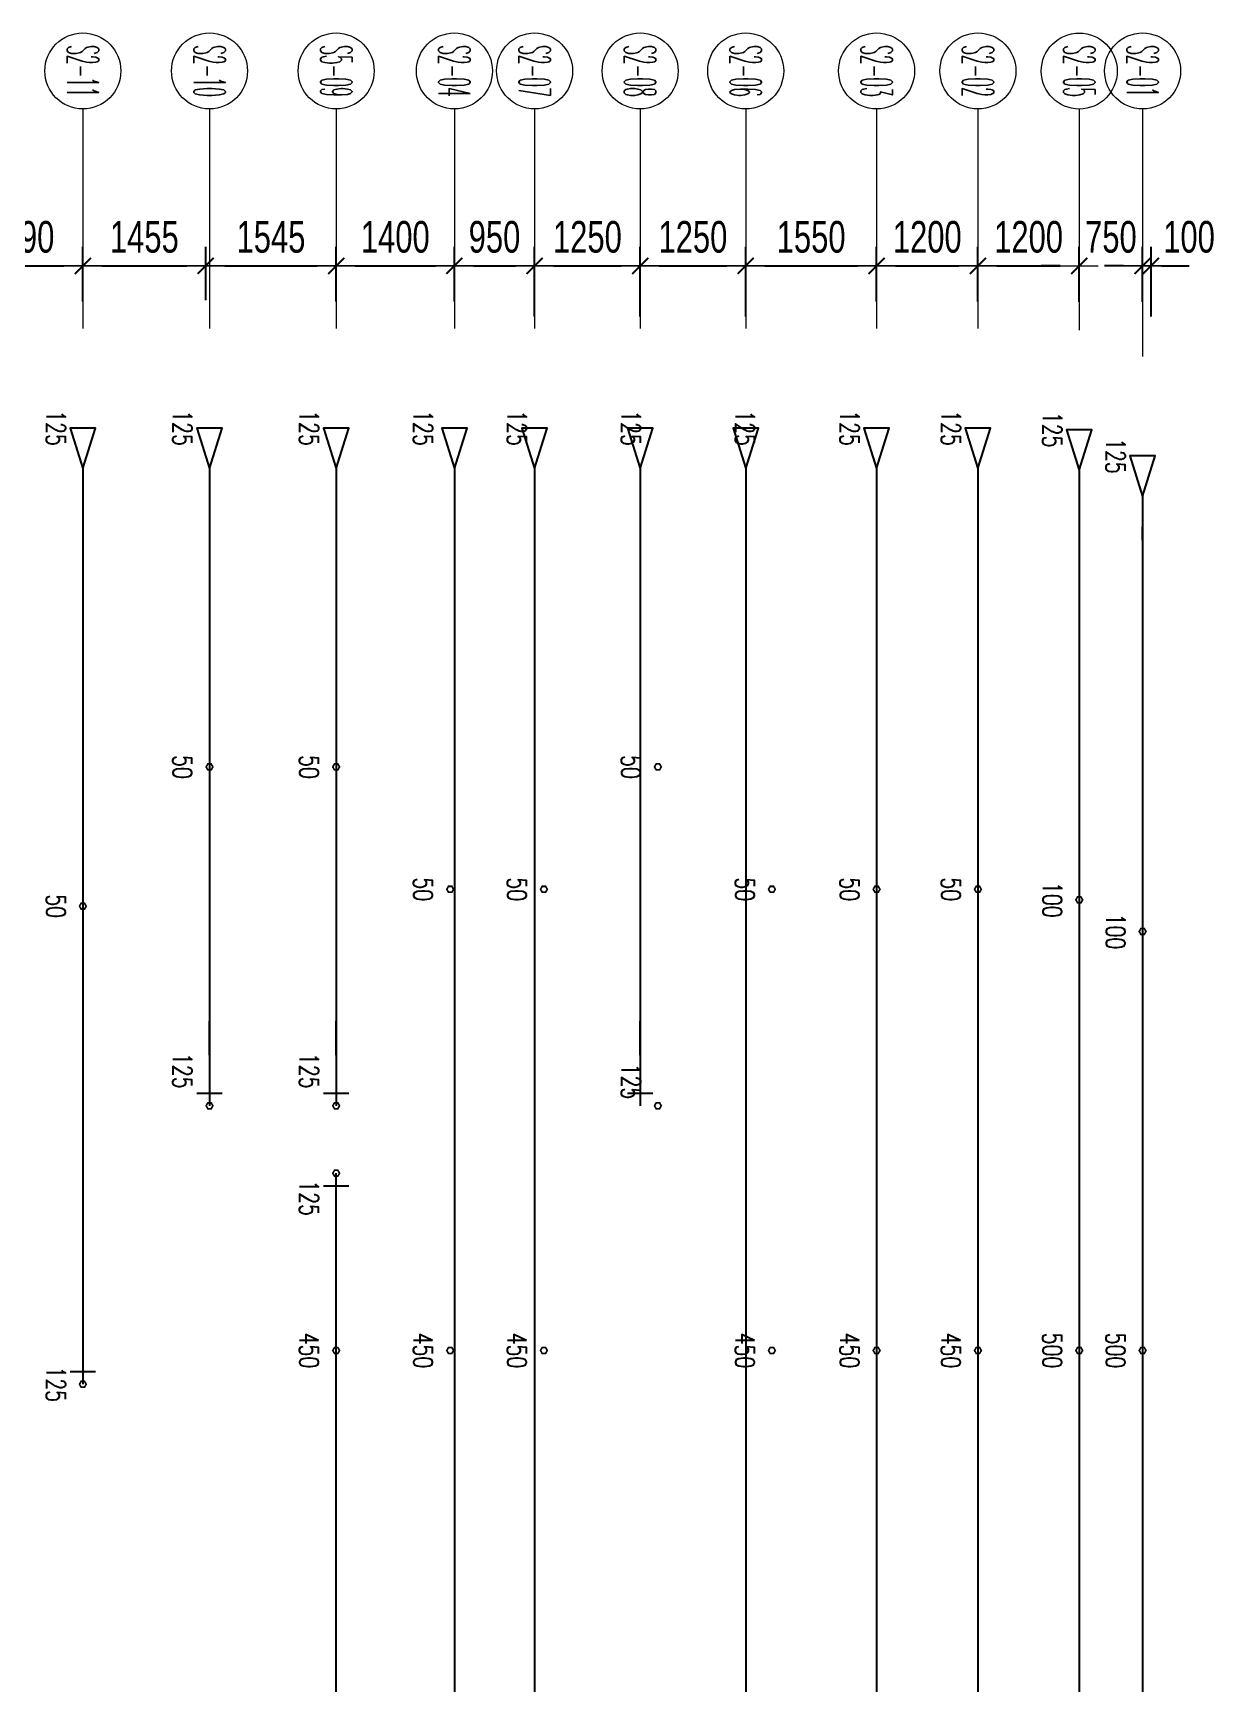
# Model space of a CAD drawing. Header units: millimetres. Extents: x 131629 to 589785, y -24154 to 45581.
# Drawn here: x 556810 to 570926, y 24260 to 43812 of the extents above; entities that cross this region are included whole.
import ezdxf
from ezdxf.enums import TextEntityAlignment as Align

# ---------------------------------------------------------------- set-up
doc = ezdxf.new("R2010")
doc.units = ezdxf.units.MM
doc.layers.get('0').update_dxf_attribs({"lineweight": 20})
doc.layers.get('Defpoints').update_dxf_attribs({"color": 151, "lineweight": 9})
doc.layers.add('ARES_TAG', color=3, linetype='Continuous')
doc.layers.add('NDC_S_TENDON', color=10, linetype='Continuous')
doc.layers.add('Current_plane_Column', color=7, linetype='Continuous', true_color=0x4b00ff)
for name, color, linetype, lineweight in [('NDC_S-ANNO', 7, 'Continuous', 20), ('NDC_S-TENDON', 6, 'Continuous', 35), ('NDC_S_DIM', 1, 'Continuous', 15), ('NDC_S_SYMBOL', 1, 'Continuous', 15)]:
    doc.layers.add(name, color=color, linetype=linetype, lineweight=lineweight)
doc.styles.add('ARES_ROMANS_0.36', font='romans.shx', dxfattribs={"width": 0.36, "bigfont": 'vns.shx'})
doc.styles.add('ARIAL', font='arial.ttf', dxfattribs={"width": 0.7})
doc.styles.add('NDC_ANNO', font='', dxfattribs={"width": 0.8})
doc.styles.get('NDC_ANNO').set_extended_font_data('Dotum')
doc.dimstyles.new('NDC_dim_150', dxfattribs={"dimscale": 150, "dimtxt": 2.5, "dimasz": 1.5, "dimexe": 1.5, "dimexo": 2.5, "dimgap": 1, "dimtad": 1, "dimdec": 0, "dimzin": 0, "dimdsep": 46, "dimtxsty": 'ARIAL', "dimblk": 'DIMMARK', "dimcen": 0.09, "dimdle": 1.2, "dimclrd": 1, "dimclre": 1, "dimclrt": 3, "dimadec": 0, "dimazin": 0, "dimtfac": 1, "dimtdec": 0, "dimtix": 1, "dimtofl": 0, "dimtmove": 0, "dimatfit": 3, "dimfxl": 4, "dimfxlon": 1, "dimtolj": 1, "dimtzin": 0, "dimarcsym": 0})

# ---------------------------------------------------------------- blocks, each defined once
blk = doc.blocks.new('*U1091')
at = {"layer": 'NDC_S_SYMBOL', "color": 3}
blk.add_line((-8425, 0), (-5823, 0), dxfattribs=at)
blk.add_circle((-8875, 0), 450, dxfattribs=at)
at = {"layer": 'NDC_S_TENDON'}
for p, q in [((-3644, 0), (-3144, 0)), ((-3144, 0), (2787, 0)), ((2787, 0), (14387, 0)), ((14387, 0), (15387, 0)), ((15237, -150), (15237, 150))]:
    blk.add_line(p, q, dxfattribs=at)
blk.add_lwpolyline([(-4164, 0), (-4644, 150), (-4644, -150), (-4164, 0), (-3644, 0)], dxfattribs=at)
at = {"layer": 'ARES_TAG', "style": 'ARES_ROMANS_0.36', "width": 0.36}
blk.add_attdef('S3', text='', height=375, dxfattribs=at).set_placement((-8875, 0), align=Align.MIDDLE_CENTER)
blk = doc.blocks.new('*U555')
at = {"layer": 'NDC_S_SYMBOL', "color": 3}
blk.add_line((-7323, 0), (-5823, 0), dxfattribs=at)
blk.add_circle((-7773, 0), 450, dxfattribs=at)
at = {"layer": 'NDC_S_TENDON'}
for p, q in [((-3644, 0), (-3144, 0)), ((-3144, 0), (2787, 0)), ((2787, 0), (16388, 0)), ((16388, 0), (17388, 0)), ((17238, -150), (17238, 150))]:
    blk.add_line(p, q, dxfattribs=at)
blk.add_lwpolyline([(-4164, 0), (-4644, 150), (-4644, -150), (-4164, 0), (-3644, 0)], dxfattribs=at)
at = {"layer": 'ARES_TAG', "style": 'ARES_ROMANS_0.36', "width": 0.36}
blk.add_attdef('S3', text='', height=375, dxfattribs=at).set_placement((-7773, 0), align=Align.MIDDLE_CENTER)
blk = doc.blocks.new('*U1086')
at = {"layer": 'NDC_S_SYMBOL', "color": 3}
blk.add_line((-8425, 0), (-5823, 0), dxfattribs=at)
blk.add_circle((-8875, 0), 450, dxfattribs=at)
at = {"layer": 'NDC_S_TENDON'}
for p, q in [((-3644, 0), (-3144, 0)), ((-3144, 0), (2787, 0)), ((2787, 0), (19006, 0)), ((19006, 0), (20006, 0)), ((19856, -150), (19856, 150))]:
    blk.add_line(p, q, dxfattribs=at)
blk.add_lwpolyline([(-4164, 0), (-4644, 150), (-4644, -150), (-4164, 0), (-3644, 0)], dxfattribs=at)
at = {"layer": 'ARES_TAG', "style": 'ARES_ROMANS_0.36', "width": 0.36}
blk.add_attdef('S3', text='', height=375, dxfattribs=at).set_placement((-8875, 0), align=Align.MIDDLE_CENTER)
blk = doc.blocks.new('*U1090')
at = {"layer": 'NDC_S_SYMBOL', "color": 3}
blk.add_line((-8425, 0), (-5823, 0), dxfattribs=at)
blk.add_circle((-8875, 0), 450, dxfattribs=at)
at = {"layer": 'NDC_S_TENDON'}
for p, q in [((-3644, 0), (-3144, 0)), ((-3144, 0), (2787, 0)), ((2787, 0), (14387, 0)), ((14387, 0), (15387, 0)), ((15237, -150), (15237, 150))]:
    blk.add_line(p, q, dxfattribs=at)
blk.add_lwpolyline([(-4164, 0), (-4644, 150), (-4644, -150), (-4164, 0), (-3644, 0)], dxfattribs=at)
at = {"layer": 'ARES_TAG', "style": 'ARES_ROMANS_0.36', "width": 0.36}
blk.add_attdef('S3', text='', height=375, dxfattribs=at).set_placement((-8875, 0), align=Align.MIDDLE_CENTER)
blk = doc.blocks.new('*U1087')
at = {"layer": 'NDC_S_SYMBOL', "color": 3}
blk.add_line((-8425, 0), (-5823, 0), dxfattribs=at)
blk.add_circle((-8875, 0), 450, dxfattribs=at)
at = {"layer": 'NDC_S_TENDON'}
for p, q in [((-3644, 0), (-3144, 0)), ((-3144, 0), (2787, 0)), ((2787, 0), (25216, 0))]:
    blk.add_line(p, q, dxfattribs=at)
for points in [[(-4164, 0), (-4644, 150), (-4644, -150), (-4164, 0), (-3644, 0)], [(25736, 0), (26216, 150), (26216, -150), (25736, 0), (25216, 0)]]:
    blk.add_lwpolyline(points, dxfattribs=at)
at = {"layer": 'ARES_TAG', "style": 'ARES_ROMANS_0.36', "width": 0.36}
blk.add_attdef('S3', text='', height=375, dxfattribs=at).set_placement((-8875, 0), align=Align.MIDDLE_CENTER)
blk = doc.blocks.new('*U1082')
at = {"layer": 'NDC_S_SYMBOL', "color": 3}
blk.add_line((-8425, 0), (-5823, 0), dxfattribs=at)
blk.add_circle((-8875, 0), 450, dxfattribs=at)
at = {"layer": 'NDC_S_TENDON'}
for p, q in [((-3644, 0), (-3144, 0)), ((-3144, 0), (2787, 0)), ((2787, 0), (5686, 0)), ((5686, 0), (6686, 0)), ((6536, -150), (6536, 150))]:
    blk.add_line(p, q, dxfattribs=at)
blk.add_lwpolyline([(-4164, 0), (-4644, 150), (-4644, -150), (-4164, 0), (-3644, 0)], dxfattribs=at)
at = {"layer": 'ARES_TAG', "style": 'ARES_ROMANS_0.36', "width": 0.36}
blk.add_attdef('S3', text='', height=375, dxfattribs=at).set_placement((-8875, 0), align=Align.MIDDLE_CENTER)
blk = doc.blocks.new('*U1083')
at = {"layer": 'NDC_S_SYMBOL', "color": 3}
blk.add_line((-8425, 0), (-5823, 0), dxfattribs=at)
blk.add_circle((-8875, 0), 450, dxfattribs=at)
at = {"layer": 'NDC_S_TENDON'}
for p, q in [((-3644, 0), (-3144, 0)), ((-3144, 0), (2787, 0)), ((2787, 0), (2386, 0)), ((2386, 0), (3386, 0)), ((3236, -150), (3236, 150))]:
    blk.add_line(p, q, dxfattribs=at)
blk.add_lwpolyline([(-4164, 0), (-4644, 150), (-4644, -150), (-4164, 0), (-3644, 0)], dxfattribs=at)
at = {"layer": 'ARES_TAG', "style": 'ARES_ROMANS_0.36', "width": 0.36}
blk.add_attdef('S3', text='', height=375, dxfattribs=at).set_placement((-8875, 0), align=Align.MIDDLE_CENTER)
blk = doc.blocks.new('*U1085')
at = {"layer": 'NDC_S_SYMBOL', "color": 3}
blk.add_line((-8095, 0), (-5163, 0), dxfattribs=at)
blk.add_circle((-8545, 0), 450, dxfattribs=at)
at = {"layer": 'NDC_S_TENDON'}
for p, q in [((-2984, 0), (-3144, 0)), ((-3144, 0), (2787, 0)), ((2787, 0), (25216, 0))]:
    blk.add_line(p, q, dxfattribs=at)
for points in [[(-3504, 0), (-3984, 150), (-3984, -150), (-3504, 0), (-2984, 0)], [(25736, 0), (26216, 150), (26216, -150), (25736, 0), (25216, 0)]]:
    blk.add_lwpolyline(points, dxfattribs=at)
at = {"layer": 'ARES_TAG', "style": 'ARES_ROMANS_0.36', "width": 0.36}
blk.add_attdef('S3', text='', height=375, dxfattribs=at).set_placement((-8545, 0), align=Align.MIDDLE_CENTER)
blk = doc.blocks.new('*U1088')
at = {"layer": 'NDC_S_SYMBOL', "color": 3}
blk.add_line((-8425, 0), (-5823, 0), dxfattribs=at)
blk.add_circle((-8875, 0), 450, dxfattribs=at)
at = {"layer": 'NDC_S_TENDON'}
for p, q in [((-3644, 0), (-3144, 0)), ((-3144, 0), (2787, 0)), ((2787, 0), (2386, 0)), ((2386, 0), (3386, 0)), ((3236, -150), (3236, 150))]:
    blk.add_line(p, q, dxfattribs=at)
blk.add_lwpolyline([(-4164, 0), (-4644, 150), (-4644, -150), (-4164, 0), (-3644, 0)], dxfattribs=at)
at = {"layer": 'ARES_TAG', "style": 'ARES_ROMANS_0.36', "width": 0.36}
blk.add_attdef('S3', text='', height=375, dxfattribs=at).set_placement((-8875, 0), align=Align.MIDDLE_CENTER)
blk = doc.blocks.new('*U1089')
at = {"layer": 'NDC_S_SYMBOL', "color": 3}
blk.add_line((-8425, 0), (-5823, 0), dxfattribs=at)
blk.add_circle((-8875, 0), 450, dxfattribs=at)
at = {"layer": 'NDC_S_TENDON'}
for p, q in [((-3644, 0), (-3144, 0)), ((-3144, 0), (2787, 0)), ((2787, 0), (25216, 0))]:
    blk.add_line(p, q, dxfattribs=at)
for points in [[(-4164, 0), (-4644, 150), (-4644, -150), (-4164, 0), (-3644, 0)], [(25736, 0), (26216, 150), (26216, -150), (25736, 0), (25216, 0)]]:
    blk.add_lwpolyline(points, dxfattribs=at)
at = {"layer": 'ARES_TAG', "style": 'ARES_ROMANS_0.36', "width": 0.36}
blk.add_attdef('S3', text='', height=375, dxfattribs=at).set_placement((-8875, 0), align=Align.MIDDLE_CENTER)
blk = doc.blocks.new('*U1092')
at = {"layer": 'NDC_S_SYMBOL', "color": 3}
blk.add_line((-8406, 0), (-5786, 0), dxfattribs=at)
blk.add_circle((-8856, 0), 450, dxfattribs=at)
at = {"layer": 'NDC_S_TENDON'}
for p, q in [((-3606, 0), (-3144, 0)), ((-3144, 0), (2787, 0)), ((2787, 0), (25216, 0))]:
    blk.add_line(p, q, dxfattribs=at)
for points in [[(-4126, 0), (-4606, 150), (-4606, -150), (-4126, 0), (-3606, 0)], [(25736, 0), (26216, 150), (26216, -150), (25736, 0), (25216, 0)]]:
    blk.add_lwpolyline(points, dxfattribs=at)
at = {"layer": 'ARES_TAG', "style": 'ARES_ROMANS_0.36', "width": 0.36}
blk.add_attdef('S3', text='', height=375, dxfattribs=at).set_placement((-8856, 0), align=Align.MIDDLE_CENTER)
blk = doc.blocks.new('TDY')
at = {"layer": 'NDC_S-TENDON', "linetype": 'Continuous'}
for points, elevation in [([(50190, 25615, 20, 20, 0), (50170, 25650, 20, 20, 0), (50130, 25650, 20, 20, 0), (50110, 25615, 20, 20, 0), (50130, 25580, 20, 20, 0), (50170, 25580, 20, 20, 0)], 2800), ([(50190, 25615, 20, 20, 0), (50170, 25650, 20, 20, 0), (50130, 25650, 20, 20, 0), (50110, 25615, 20, 20, 0), (50130, 25580, 20, 20, 0), (50170, 25580, 20, 20, 0)], 2800), ([(51690, 25615, 20, 20, 0), (51670, 25650, 20, 20, 0), (51630, 25650, 20, 20, 0), (51610, 25615, 20, 20, 0), (51630, 25580, 20, 20, 0), (51670, 25580, 20, 20, 0)], 2800), ([(51690, 25615, 20, 20, 0), (51670, 25650, 20, 20, 0), (51630, 25650, 20, 20, 0), (51610, 25615, 20, 20, 0), (51630, 25580, 20, 20, 0), (51670, 25580, 20, 20, 0)], 2800), ([(55500, 25615, 20, 20, 0), (55480, 25650, 20, 20, 0), (55440, 25650, 20, 20, 0), (55420, 25615, 20, 20, 0), (55440, 25580, 20, 20, 0), (55480, 25580, 20, 20, 0)], 2800), ([(55500, 25615, 20, 20, 0), (55480, 25650, 20, 20, 0), (55440, 25650, 20, 20, 0), (55420, 25615, 20, 20, 0), (55440, 25580, 20, 20, 0), (55480, 25580, 20, 20, 0)], 2800), ([(53040, 24165, 20, 20, 0), (53020, 24200, 20, 20, 0), (52980, 24200, 20, 20, 0), (52960, 24165, 20, 20, 0), (52980, 24130, 20, 20, 0), (53020, 24130, 20, 20, 0)], 2800), ([(53040, 24165, 20, 20, 0), (53020, 24200, 20, 20, 0), (52980, 24200, 20, 20, 0), (52960, 24165, 20, 20, 0), (52980, 24130, 20, 20, 0), (53020, 24130, 20, 20, 0)], 2800), ([(54150, 24165, 20, 20, 0), (54130, 24200, 20, 20, 0), (54090, 24200, 20, 20, 0), (54070, 24165, 20, 20, 0), (54090, 24130, 20, 20, 0), (54130, 24130, 20, 20, 0)], 2800), ([(54150, 24165, 20, 20, 0), (54130, 24200, 20, 20, 0), (54090, 24200, 20, 20, 0), (54070, 24165, 20, 20, 0), (54090, 24130, 20, 20, 0), (54130, 24130, 20, 20, 0)], 2800), ([(56850, 24165, 20, 20, 0), (56830, 24200, 20, 20, 0), (56790, 24200, 20, 20, 0), (56770, 24165, 20, 20, 0), (56790, 24130, 20, 20, 0), (56830, 24130, 20, 20, 0)], 2800), ([(56850, 24165, 20, 20, 0), (56830, 24200, 20, 20, 0), (56790, 24200, 20, 20, 0), (56770, 24165, 20, 20, 0), (56790, 24130, 20, 20, 0), (56830, 24130, 20, 20, 0)], 2800), ([(58090, 24165, 20, 20, 0), (58070, 24200, 20, 20, 0), (58030, 24200, 20, 20, 0), (58010, 24165, 20, 20, 0), (58030, 24130, 20, 20, 0), (58070, 24130, 20, 20, 0)], 2800), ([(58090, 24165, 20, 20, 0), (58070, 24200, 20, 20, 0), (58030, 24200, 20, 20, 0), (58010, 24165, 20, 20, 0), (58030, 24130, 20, 20, 0), (58070, 24130, 20, 20, 0)], 2800), ([(59290, 24165, 20, 20, 0), (59270, 24200, 20, 20, 0), (59230, 24200, 20, 20, 0), (59210, 24165, 20, 20, 0), (59230, 24130, 20, 20, 0), (59270, 24130, 20, 20, 0)], 2800), ([(59290, 24165, 20, 20, 0), (59270, 24200, 20, 20, 0), (59230, 24200, 20, 20, 0), (59210, 24165, 20, 20, 0), (59230, 24130, 20, 20, 0), (59270, 24130, 20, 20, 0)], 2800), ([(60490, 24040, 20, 20, 0), (60470, 24075, 20, 20, 0), (60430, 24075, 20, 20, 0), (60410, 24040, 20, 20, 0), (60430, 24005, 20, 20, 0), (60470, 24005, 20, 20, 0)], 2500), ([(60490, 24040, 20, 20, 0), (60470, 24075, 20, 20, 0), (60430, 24075, 20, 20, 0), (60410, 24040, 20, 20, 0), (60430, 24005, 20, 20, 0), (60470, 24005, 20, 20, 0)], 2500), ([(48690, 23965, 20, 20, 0), (48670, 24000, 20, 20, 0), (48630, 24000, 20, 20, 0), (48610, 23965, 20, 20, 0), (48630, 23930, 20, 20, 0), (48670, 23930, 20, 20, 0)], 2800), ([(48690, 23965, 20, 20, 0), (48670, 24000, 20, 20, 0), (48630, 24000, 20, 20, 0), (48610, 23965, 20, 20, 0), (48630, 23930, 20, 20, 0), (48670, 23930, 20, 20, 0)], 2800), ([(61240, 23665, 20, 20, 0), (61220, 23700, 20, 20, 0), (61180, 23700, 20, 20, 0), (61160, 23665, 20, 20, 0), (61180, 23630, 20, 20, 0), (61220, 23630, 20, 20, 0)], 2500), ([(61240, 23665, 20, 20, 0), (61220, 23700, 20, 20, 0), (61180, 23700, 20, 20, 0), (61160, 23665, 20, 20, 0), (61180, 23630, 20, 20, 0), (61220, 23630, 20, 20, 0)], 2500), ([(50190, 21600, 20, 20, 0), (50170, 21635, 20, 20, 0), (50130, 21635, 20, 20, 0), (50110, 21600, 20, 20, 0), (50130, 21565, 20, 20, 0), (50170, 21565, 20, 20, 0)], 2875), ([(50190, 21600, 20, 20, 0), (50170, 21635, 20, 20, 0), (50130, 21635, 20, 20, 0), (50110, 21600, 20, 20, 0), (50130, 21565, 20, 20, 0), (50170, 21565, 20, 20, 0)], 2875), ([(51690, 21600, 20, 20, 0), (51670, 21635, 20, 20, 0), (51630, 21635, 20, 20, 0), (51610, 21600, 20, 20, 0), (51630, 21565, 20, 20, 0), (51670, 21565, 20, 20, 0)], 2875), ([(51690, 21600, 20, 20, 0), (51670, 21635, 20, 20, 0), (51630, 21635, 20, 20, 0), (51610, 21600, 20, 20, 0), (51630, 21565, 20, 20, 0), (51670, 21565, 20, 20, 0)], 2875), ([(55500, 21600, 20, 20, 0), (55480, 21635, 20, 20, 0), (55440, 21635, 20, 20, 0), (55420, 21600, 20, 20, 0), (55440, 21565, 20, 20, 0), (55480, 21565, 20, 20, 0)], 2875), ([(55500, 21600, 20, 20, 0), (55480, 21635, 20, 20, 0), (55440, 21635, 20, 20, 0), (55420, 21600, 20, 20, 0), (55440, 21565, 20, 20, 0), (55480, 21565, 20, 20, 0)], 2875), ([(51690, 20800, 20, 20, 0), (51670, 20835, 20, 20, 0), (51630, 20835, 20, 20, 0), (51610, 20800, 20, 20, 0), (51630, 20766, 20, 20, 0), (51670, 20766, 20, 20, 0)], 2875), ([(51690, 20800, 20, 20, 0), (51670, 20835, 20, 20, 0), (51630, 20835, 20, 20, 0), (51610, 20800, 20, 20, 0), (51630, 20766, 20, 20, 0), (51670, 20766, 20, 20, 0)], 2875), ([(51690, 18700, 20, 20, 0), (51670, 18735, 20, 20, 0), (51630, 18735, 20, 20, 0), (51610, 18700, 20, 20, 0), (51630, 18665, 20, 20, 0), (51670, 18665, 20, 20, 0)], 2950), ([(51690, 18700, 20, 20, 0), (51670, 18735, 20, 20, 0), (51630, 18735, 20, 20, 0), (51610, 18700, 20, 20, 0), (51630, 18665, 20, 20, 0), (51670, 18665, 20, 20, 0)], 2950), ([(51690, 18700, 20, 20, 0), (51670, 18735, 20, 20, 0), (51630, 18735, 20, 20, 0), (51610, 18700, 20, 20, 0), (51630, 18665, 20, 20, 0), (51670, 18665, 20, 20, 0)], 2950), ([(51690, 18700, 20, 20, 0), (51670, 18735, 20, 20, 0), (51630, 18735, 20, 20, 0), (51610, 18700, 20, 20, 0), (51630, 18665, 20, 20, 0), (51670, 18665, 20, 20, 0)], 2950), ([(53040, 18700, 20, 20, 0), (53020, 18735, 20, 20, 0), (52980, 18735, 20, 20, 0), (52960, 18700, 20, 20, 0), (52980, 18665, 20, 20, 0), (53020, 18665, 20, 20, 0)], 2950), ([(53040, 18700, 20, 20, 0), (53020, 18735, 20, 20, 0), (52980, 18735, 20, 20, 0), (52960, 18700, 20, 20, 0), (52980, 18665, 20, 20, 0), (53020, 18665, 20, 20, 0)], 2950), ([(53040, 18700, 20, 20, 0), (53020, 18735, 20, 20, 0), (52980, 18735, 20, 20, 0), (52960, 18700, 20, 20, 0), (52980, 18665, 20, 20, 0), (53020, 18665, 20, 20, 0)], 2950), ([(53040, 18700, 20, 20, 0), (53020, 18735, 20, 20, 0), (52980, 18735, 20, 20, 0), (52960, 18700, 20, 20, 0), (52980, 18665, 20, 20, 0), (53020, 18665, 20, 20, 0)], 2950), ([(54150, 18700, 20, 20, 0), (54130, 18735, 20, 20, 0), (54090, 18735, 20, 20, 0), (54070, 18700, 20, 20, 0), (54090, 18665, 20, 20, 0), (54130, 18665, 20, 20, 0)], 2950), ([(54150, 18700, 20, 20, 0), (54130, 18735, 20, 20, 0), (54090, 18735, 20, 20, 0), (54070, 18700, 20, 20, 0), (54090, 18665, 20, 20, 0), (54130, 18665, 20, 20, 0)], 2950), ([(54150, 18700, 20, 20, 0), (54130, 18735, 20, 20, 0), (54090, 18735, 20, 20, 0), (54070, 18700, 20, 20, 0), (54090, 18665, 20, 20, 0), (54130, 18665, 20, 20, 0)], 2950), ([(54150, 18700, 20, 20, 0), (54130, 18735, 20, 20, 0), (54090, 18735, 20, 20, 0), (54070, 18700, 20, 20, 0), (54090, 18665, 20, 20, 0), (54130, 18665, 20, 20, 0)], 2950), ([(56850, 18700, 20, 20, 0), (56830, 18735, 20, 20, 0), (56790, 18735, 20, 20, 0), (56770, 18700, 20, 20, 0), (56790, 18665, 20, 20, 0), (56830, 18665, 20, 20, 0)], 2950), ([(56850, 18700, 20, 20, 0), (56830, 18735, 20, 20, 0), (56790, 18735, 20, 20, 0), (56770, 18700, 20, 20, 0), (56790, 18665, 20, 20, 0), (56830, 18665, 20, 20, 0)], 2950), ([(56850, 18700, 20, 20, 0), (56830, 18735, 20, 20, 0), (56790, 18735, 20, 20, 0), (56770, 18700, 20, 20, 0), (56790, 18665, 20, 20, 0), (56830, 18665, 20, 20, 0)], 2950), ([(56850, 18700, 20, 20, 0), (56830, 18735, 20, 20, 0), (56790, 18735, 20, 20, 0), (56770, 18700, 20, 20, 0), (56790, 18665, 20, 20, 0), (56830, 18665, 20, 20, 0)], 2950), ([(58090, 18700, 20, 20, 0), (58070, 18735, 20, 20, 0), (58030, 18735, 20, 20, 0), (58010, 18700, 20, 20, 0), (58030, 18665, 20, 20, 0), (58070, 18665, 20, 20, 0)], 2950), ([(58090, 18700, 20, 20, 0), (58070, 18735, 20, 20, 0), (58030, 18735, 20, 20, 0), (58010, 18700, 20, 20, 0), (58030, 18665, 20, 20, 0), (58070, 18665, 20, 20, 0)], 2950), ([(58090, 18700, 20, 20, 0), (58070, 18735, 20, 20, 0), (58030, 18735, 20, 20, 0), (58010, 18700, 20, 20, 0), (58030, 18665, 20, 20, 0), (58070, 18665, 20, 20, 0)], 2950), ([(58090, 18700, 20, 20, 0), (58070, 18735, 20, 20, 0), (58030, 18735, 20, 20, 0), (58010, 18700, 20, 20, 0), (58030, 18665, 20, 20, 0), (58070, 18665, 20, 20, 0)], 2950), ([(59290, 18700, 20, 20, 0), (59270, 18735, 20, 20, 0), (59230, 18735, 20, 20, 0), (59210, 18700, 20, 20, 0), (59230, 18665, 20, 20, 0), (59270, 18665, 20, 20, 0)], 2950), ([(59290, 18700, 20, 20, 0), (59270, 18735, 20, 20, 0), (59230, 18735, 20, 20, 0), (59210, 18700, 20, 20, 0), (59230, 18665, 20, 20, 0), (59270, 18665, 20, 20, 0)], 2950), ([(59290, 18700, 20, 20, 0), (59270, 18735, 20, 20, 0), (59230, 18735, 20, 20, 0), (59210, 18700, 20, 20, 0), (59230, 18665, 20, 20, 0), (59270, 18665, 20, 20, 0)], 2950), ([(59290, 18700, 20, 20, 0), (59270, 18735, 20, 20, 0), (59230, 18735, 20, 20, 0), (59210, 18700, 20, 20, 0), (59230, 18665, 20, 20, 0), (59270, 18665, 20, 20, 0)], 2950), ([(60490, 18700, 20, 20, 0), (60470, 18735, 20, 20, 0), (60430, 18735, 20, 20, 0), (60410, 18700, 20, 20, 0), (60430, 18665, 20, 20, 0), (60470, 18665, 20, 20, 0)], 2900), ([(60490, 18700, 20, 20, 0), (60470, 18735, 20, 20, 0), (60430, 18735, 20, 20, 0), (60410, 18700, 20, 20, 0), (60430, 18665, 20, 20, 0), (60470, 18665, 20, 20, 0)], 2900), ([(60490, 18700, 20, 20, 0), (60470, 18735, 20, 20, 0), (60430, 18735, 20, 20, 0), (60410, 18700, 20, 20, 0), (60430, 18665, 20, 20, 0), (60470, 18665, 20, 20, 0)], 2900), ([(60490, 18700, 20, 20, 0), (60470, 18735, 20, 20, 0), (60430, 18735, 20, 20, 0), (60410, 18700, 20, 20, 0), (60430, 18665, 20, 20, 0), (60470, 18665, 20, 20, 0)], 2900), ([(61240, 18700, 20, 20, 0), (61220, 18735, 20, 20, 0), (61180, 18735, 20, 20, 0), (61160, 18700, 20, 20, 0), (61180, 18665, 20, 20, 0), (61220, 18665, 20, 20, 0)], 2900), ([(61240, 18700, 20, 20, 0), (61220, 18735, 20, 20, 0), (61180, 18735, 20, 20, 0), (61160, 18700, 20, 20, 0), (61180, 18665, 20, 20, 0), (61220, 18665, 20, 20, 0)], 2900), ([(61240, 18700, 20, 20, 0), (61220, 18735, 20, 20, 0), (61180, 18735, 20, 20, 0), (61160, 18700, 20, 20, 0), (61180, 18665, 20, 20, 0), (61220, 18665, 20, 20, 0)], 2900), ([(61240, 18700, 20, 20, 0), (61220, 18735, 20, 20, 0), (61180, 18735, 20, 20, 0), (61160, 18700, 20, 20, 0), (61180, 18665, 20, 20, 0), (61220, 18665, 20, 20, 0)], 2900), ([(48690, 18300, 20, 20, 0), (48670, 18335, 20, 20, 0), (48630, 18335, 20, 20, 0), (48610, 18300, 20, 20, 0), (48630, 18265, 20, 20, 0), (48670, 18265, 20, 20, 0)], 2875), ([(48690, 18300, 20, 20, 0), (48670, 18335, 20, 20, 0), (48630, 18335, 20, 20, 0), (48610, 18300, 20, 20, 0), (48630, 18265, 20, 20, 0), (48670, 18265, 20, 20, 0)], 2875)]:
    blk.add_lwpolyline(points, format="xyseb", close=True, dxfattribs=dict(at, elevation=elevation))
ref = blk.add_blockref('*U1082', (48650, 24987, 2875), dxfattribs=dict(rotation=270))
ref.add_attrib('S3', 'S2-11', dxfattribs={"layer": 'ARES_TAG', "height": 375, "rotation": 270, "style": 'ARES_ROMANS_0.36', "width": 0.36}).set_placement((48650, 33862, 2875), align=Align.MIDDLE_CENTER)
ref = blk.add_blockref('*U1083', (50150, 24987, 2855), dxfattribs=dict(rotation=270))
ref.add_attrib('S3', 'S2-10', dxfattribs={"layer": 'ARES_TAG', "height": 375, "rotation": 270, "style": 'ARES_ROMANS_0.36', "width": 0.36}).set_placement((50150, 33862, 2855), align=Align.MIDDLE_CENTER)
ref = blk.add_blockref('*U1083', (51650, 24987, 2855), dxfattribs=dict(rotation=270))
ref.add_attrib('S3', 'S5-09', dxfattribs={"layer": 'ARES_TAG', "height": 375, "rotation": 270, "style": 'ARES_ROMANS_0.36', "width": 0.36}).set_placement((51650, 33862, 2855), align=Align.MIDDLE_CENTER)
ref = blk.add_blockref('*U1086', (53050, 24987, 2875), dxfattribs=dict(rotation=270))
ref.add_attrib('S3', 'S2-04', dxfattribs={"layer": 'ARES_TAG', "height": 375, "rotation": 270, "style": 'ARES_ROMANS_0.36', "width": 0.36}).set_placement((53050, 33862, 2875), align=Align.MIDDLE_CENTER)
ref = blk.add_blockref('*U1087', (54000, 24987, 61), dxfattribs=dict(rotation=270))
ref.add_attrib('S3', 'S2-07', dxfattribs={"layer": 'ARES_TAG', "height": 375, "rotation": 270, "style": 'ARES_ROMANS_0.36', "width": 0.36}).set_placement((54000, 33862, 61), align=Align.MIDDLE_CENTER)
ref = blk.add_blockref('*U1088', (55250, 24987, 54), dxfattribs=dict(rotation=270))
ref.add_attrib('S3', 'S2-08', dxfattribs={"layer": 'ARES_TAG', "height": 375, "rotation": 270, "style": 'ARES_ROMANS_0.36', "width": 0.36}).set_placement((55250, 33862, 54), align=Align.MIDDLE_CENTER)
ref = blk.add_blockref('*U1089', (56500, 24987, 63), dxfattribs=dict(rotation=270))
ref.add_attrib('S3', 'S2-06', dxfattribs={"layer": 'ARES_TAG', "height": 375, "rotation": 270, "style": 'ARES_ROMANS_0.36', "width": 0.36}).set_placement((56500, 33862, 63), align=Align.MIDDLE_CENTER)
ref = blk.add_blockref('*U1090', (58050, 24987, 2875), dxfattribs=dict(rotation=270))
ref.add_attrib('S3', 'S2-03', dxfattribs={"layer": 'ARES_TAG', "height": 375, "rotation": 270, "style": 'ARES_ROMANS_0.36', "width": 0.36}).set_placement((58050, 33862, 2875), align=Align.MIDDLE_CENTER)
ref = blk.add_blockref('*U1091', (59250, 24987, 2875), dxfattribs=dict(rotation=270))
ref.add_attrib('S3', 'S2-02', dxfattribs={"layer": 'ARES_TAG', "height": 375, "rotation": 270, "style": 'ARES_ROMANS_0.36', "width": 0.36}).set_placement((59250, 33862, 2875), align=Align.MIDDLE_CENTER)
ref = blk.add_blockref('*U1092', (60450, 25005, 2875), dxfattribs=dict(rotation=270))
ref.add_attrib('S3', 'S2-05', dxfattribs={"layer": 'ARES_TAG', "height": 375, "rotation": 270, "style": 'ARES_ROMANS_0.36', "width": 0.36}).set_placement((60450, 33862, 2875), align=Align.MIDDLE_CENTER)
ref = blk.add_blockref('*U1085', (61200, 25317, 2875), dxfattribs=dict(rotation=270))
ref.add_attrib('S3', 'S2-01', dxfattribs={"layer": 'ARES_TAG', "height": 375, "rotation": 270, "style": 'ARES_ROMANS_0.36', "width": 0.36}).set_placement((61200, 33862, 2875), align=Align.MIDDLE_CENTER)
ref = blk.add_blockref('*U555', (51650, 3412, 2917), dxfattribs=dict(xscale=-1, rotation=270))
ref.add_attrib('S3', 'S5-51', dxfattribs={"layer": 'ARES_TAG', "height": 375, "rotation": 270, "style": 'ARES_ROMANS_0.36', "width": 0.36}).set_placement((51650, -4361, 2917), align=Align.MIDDLE_CENTER)
at = {"layer": 'NDC_S-ANNO', "linetype": 'Continuous', "char_height": 225, "attachment_point": 5, "rotation": 270, "line_spacing_factor": 0.75, "style": 'NDC_ANNO'}
for s, insert in [('\\FSTANDARD.shx;125', (48330, 29630, 2875)), ('\\FSTANDARD.shx;125', (49830, 29630, 2875)), ('\\FSTANDARD.shx;125', (51330, 29630, 2875)), ('\\FSTANDARD.shx;125', (52680, 29630, 2875)), ('\\FSTANDARD.shx;125', (53790, 29630, 2875)), ('\\FSTANDARD.shx;125', (55140, 29630, 2875)), ('\\FSTANDARD.shx;125', (56490, 29630, 2875)), ('\\FSTANDARD.shx;125', (57730, 29630, 2875)), ('\\FSTANDARD.shx;125', (58930, 29630, 2875)), ('\\FSTANDARD.shx;125', (60130, 29611, 2875)), ('\\FSTANDARD.shx;125', (60880, 29300, 2875)), ('\\FSTANDARD.shx;50', (49830, 25615, 2800)), ('\\FSTANDARD.shx;50', (51330, 25615, 2800)), ('\\FSTANDARD.shx;50', (55140, 25615, 2800)), ('\\FSTANDARD.shx;50', (52680, 24165, 2800)), ('\\FSTANDARD.shx;50', (53790, 24165, 2800)), ('\\FSTANDARD.shx;50', (56490, 24165, 2800)), ('\\FSTANDARD.shx;50', (57730, 24165, 2800)), ('\\FSTANDARD.shx;50', (58930, 24165, 2800)), ('\\FSTANDARD.shx;50', (48330, 23965, 2800)), ('\\FSTANDARD.shx;100', (60130, 24040, 2500)), ('\\FSTANDARD.shx;100', (60880, 23665, 2500)), ('\\FSTANDARD.shx;125', (49830, 22014, 2875)), ('\\FSTANDARD.shx;125', (51330, 22014, 2875)), ('\\FSTANDARD.shx;125', (55140, 21887, 2875)), ('\\FSTANDARD.shx;125', (51330, 20505, 2875)), ('\\FSTANDARD.shx;450', (51330, 18700, 2950)), ('\\FSTANDARD.shx;450', (52680, 18700, 2950)), ('\\FSTANDARD.shx;450', (53790, 18700, 2950)), ('\\FSTANDARD.shx;450', (56490, 18700, 2950)), ('\\FSTANDARD.shx;450', (57730, 18700, 2950)), ('\\FSTANDARD.shx;450', (58930, 18700, 2950)), ('\\FSTANDARD.shx;500', (60130, 18700, 2900)), ('\\FSTANDARD.shx;500', (60880, 18700, 2900)), ('\\FSTANDARD.shx;125', (48330, 18300, 2875))]:
    blk.add_mtext(s, dxfattribs=dict(at, insert=insert))
blk = doc.blocks.new('DIMMARK')
at = {"layer": 'NDC_S_DIM', "color": 1}
blk.add_line((-1.5, 0), (1, 0), dxfattribs=at)
at = {"layer": 'NDC_S_DIM', "color": 2, "const_width": 0.1}
blk.add_lwpolyline([(-0.424, -0.424), (0.424, 0.424)], dxfattribs=at)
blk = doc.blocks.new('*D1009')
at = {"layer": 'Defpoints', "color": 0, "ltscale": 100, "transparency": 16777216}
for p in [(557400, 41052), (555910, 37618, 2875), (557400, 37618, 2875)]:
    blk.add_point(p, dxfattribs=at)
at = {"layer": 'NDC_S_DIM', "color": 1, "lineweight": -2, "ltscale": 100, "transparency": 16777216}
for p, q in [((555910, 40629), (555910, 41277)), ((557400, 40629), (557400, 41277)), ((556135, 41052), (557175, 41052))]:
    blk.add_line(p, q, dxfattribs=at)
at = {"layer": 'NDC_S_DIM', "color": 1, "lineweight": -2, "ltscale": 100, "transparency": 16777216, "xscale": 225, "yscale": 225, "zscale": 225, "rotation": 180}
blk.add_blockref('DIMMARK', (555910, 41052), dxfattribs=at)
at = {"layer": 'NDC_S_DIM', "color": 1, "lineweight": -2, "ltscale": 100, "transparency": 16777216, "xscale": 225, "yscale": 225, "zscale": 225}
blk.add_blockref('DIMMARK', (557400, 41052), dxfattribs=at)
at = {"layer": 'NDC_S_DIM', "color": 3, "ltscale": 100, "transparency": 16777216, "insert": (556655, 41394), "char_height": 375, "attachment_point": 5, "style": 'ARIAL'}
blk.add_mtext('\\A1;1490', dxfattribs=at)
blk = doc.blocks.new('*D1010')
at = {"layer": 'Defpoints', "color": 0, "ltscale": 100, "transparency": 16777216}
for p in [(558855, 41052), (557400, 37618, 2875), (558855, 37703, 3000)]:
    blk.add_point(p, dxfattribs=at)
at = {"layer": 'NDC_S_DIM', "color": 1, "lineweight": -2, "ltscale": 100, "transparency": 16777216}
for p, q in [((557400, 40629), (557400, 41277)), ((558855, 40645), (558855, 41277)), ((557625, 41052), (558630, 41052))]:
    blk.add_line(p, q, dxfattribs=at)
at = {"layer": 'NDC_S_DIM', "color": 1, "lineweight": -2, "ltscale": 100, "transparency": 16777216, "xscale": 225, "yscale": 225, "zscale": 225, "rotation": 180}
blk.add_blockref('DIMMARK', (557400, 41052), dxfattribs=at)
at = {"layer": 'NDC_S_DIM', "color": 1, "lineweight": -2, "ltscale": 100, "transparency": 16777216, "xscale": 225, "yscale": 225, "zscale": 225}
blk.add_blockref('DIMMARK', (558855, 41052), dxfattribs=at)
at = {"layer": 'NDC_S_DIM', "color": 3, "ltscale": 100, "transparency": 16777216, "insert": (558128, 41394), "char_height": 375, "attachment_point": 5, "style": 'ARIAL'}
blk.add_mtext('\\A1;1455', dxfattribs=at)
blk = doc.blocks.new('*D1011')
at = {"layer": 'Defpoints', "color": 0, "ltscale": 100, "transparency": 16777216}
for p in [(560400, 41052), (558855, 37703, 3000), (560400, 37618, 2875)]:
    blk.add_point(p, dxfattribs=at)
at = {"layer": 'NDC_S_DIM', "color": 1, "lineweight": -2, "ltscale": 100, "transparency": 16777216}
for p, q in [((558855, 40645), (558855, 41277)), ((560400, 40629), (560400, 41277)), ((559080, 41052), (560175, 41052))]:
    blk.add_line(p, q, dxfattribs=at)
at = {"layer": 'NDC_S_DIM', "color": 1, "lineweight": -2, "ltscale": 100, "transparency": 16777216, "xscale": 225, "yscale": 225, "zscale": 225, "rotation": 180}
blk.add_blockref('DIMMARK', (558855, 41052), dxfattribs=at)
at = {"layer": 'NDC_S_DIM', "color": 1, "lineweight": -2, "ltscale": 100, "transparency": 16777216, "xscale": 225, "yscale": 225, "zscale": 225}
blk.add_blockref('DIMMARK', (560400, 41052), dxfattribs=at)
at = {"layer": 'NDC_S_DIM', "color": 3, "ltscale": 100, "transparency": 16777216, "insert": (559628, 41394), "char_height": 375, "attachment_point": 5, "style": 'ARIAL'}
blk.add_mtext('\\A1;1545', dxfattribs=at)
blk = doc.blocks.new('*D1012')
at = {"layer": 'Defpoints', "color": 0, "ltscale": 100, "transparency": 16777216}
for p in [(561800, 41052), (560400, 37618, 2875), (561800, 37618, 2875)]:
    blk.add_point(p, dxfattribs=at)
at = {"layer": 'NDC_S_DIM', "color": 1, "lineweight": -2, "ltscale": 100, "transparency": 16777216}
for p, q in [((560400, 40629), (560400, 41277)), ((561800, 40629), (561800, 41277)), ((560625, 41052), (561575, 41052))]:
    blk.add_line(p, q, dxfattribs=at)
at = {"layer": 'NDC_S_DIM', "color": 1, "lineweight": -2, "ltscale": 100, "transparency": 16777216, "xscale": 225, "yscale": 225, "zscale": 225, "rotation": 180}
blk.add_blockref('DIMMARK', (560400, 41052), dxfattribs=at)
at = {"layer": 'NDC_S_DIM', "color": 1, "lineweight": -2, "ltscale": 100, "transparency": 16777216, "xscale": 225, "yscale": 225, "zscale": 225}
blk.add_blockref('DIMMARK', (561800, 41052), dxfattribs=at)
at = {"layer": 'NDC_S_DIM', "color": 3, "ltscale": 100, "transparency": 16777216, "insert": (561100, 41394), "char_height": 375, "attachment_point": 5, "style": 'ARIAL'}
blk.add_mtext('\\A1;1400', dxfattribs=at)
blk = doc.blocks.new('*D1013')
at = {"layer": 'Defpoints', "color": 0, "ltscale": 100, "transparency": 16777216}
for p in [(562750, 41052), (561800, 37618, 2875), (562750, 37618, 61)]:
    blk.add_point(p, dxfattribs=at)
at = {"layer": 'NDC_S_DIM', "color": 1, "lineweight": -2, "ltscale": 100, "transparency": 16777216}
for p, q in [((561800, 40629), (561800, 41277)), ((562750, 40453), (562750, 41277)), ((562025, 41052), (562525, 41052))]:
    blk.add_line(p, q, dxfattribs=at)
at = {"layer": 'NDC_S_DIM', "color": 1, "lineweight": -2, "ltscale": 100, "transparency": 16777216, "xscale": 225, "yscale": 225, "zscale": 225, "rotation": 180}
blk.add_blockref('DIMMARK', (561800, 41052), dxfattribs=at)
at = {"layer": 'NDC_S_DIM', "color": 1, "lineweight": -2, "ltscale": 100, "transparency": 16777216, "xscale": 225, "yscale": 225, "zscale": 225}
blk.add_blockref('DIMMARK', (562750, 41052), dxfattribs=at)
at = {"layer": 'NDC_S_DIM', "color": 3, "ltscale": 100, "transparency": 16777216, "insert": (562275, 41394), "char_height": 375, "attachment_point": 5, "style": 'ARIAL'}
blk.add_mtext('\\A1;950', dxfattribs=at)
blk = doc.blocks.new('*D1014')
at = {"layer": 'Defpoints', "color": 0, "ltscale": 100, "transparency": 16777216}
for p in [(564000, 41052), (562750, 37618, 61), (564000, 37618, 73)]:
    blk.add_point(p, dxfattribs=at)
at = {"layer": 'NDC_S_DIM', "color": 1, "lineweight": -2, "ltscale": 100, "transparency": 16777216}
for p, q in [((562750, 40453), (562750, 41277)), ((564000, 40453), (564000, 41277)), ((562975, 41052), (563775, 41052))]:
    blk.add_line(p, q, dxfattribs=at)
at = {"layer": 'NDC_S_DIM', "color": 1, "lineweight": -2, "ltscale": 100, "transparency": 16777216, "xscale": 225, "yscale": 225, "zscale": 225, "rotation": 180}
blk.add_blockref('DIMMARK', (562750, 41052), dxfattribs=at)
at = {"layer": 'NDC_S_DIM', "color": 1, "lineweight": -2, "ltscale": 100, "transparency": 16777216, "xscale": 225, "yscale": 225, "zscale": 225}
blk.add_blockref('DIMMARK', (564000, 41052), dxfattribs=at)
at = {"layer": 'NDC_S_DIM', "color": 3, "ltscale": 100, "transparency": 16777216, "insert": (563375, 41394), "char_height": 375, "attachment_point": 5, "style": 'ARIAL'}
blk.add_mtext('\\A1;1250', dxfattribs=at)
blk = doc.blocks.new('*D1015')
at = {"layer": 'Defpoints', "color": 0, "ltscale": 100, "transparency": 16777216}
for p in [(565250, 41052), (564000, 37618, 73), (565250, 37618, 63)]:
    blk.add_point(p, dxfattribs=at)
at = {"layer": 'NDC_S_DIM', "color": 1, "lineweight": -2, "ltscale": 100, "transparency": 16777216}
for p, q in [((564000, 40453), (564000, 41277)), ((565250, 40453), (565250, 41277)), ((564225, 41052), (565025, 41052))]:
    blk.add_line(p, q, dxfattribs=at)
at = {"layer": 'NDC_S_DIM', "color": 1, "lineweight": -2, "ltscale": 100, "transparency": 16777216, "xscale": 225, "yscale": 225, "zscale": 225, "rotation": 180}
blk.add_blockref('DIMMARK', (564000, 41052), dxfattribs=at)
at = {"layer": 'NDC_S_DIM', "color": 1, "lineweight": -2, "ltscale": 100, "transparency": 16777216, "xscale": 225, "yscale": 225, "zscale": 225}
blk.add_blockref('DIMMARK', (565250, 41052), dxfattribs=at)
at = {"layer": 'NDC_S_DIM', "color": 3, "ltscale": 100, "transparency": 16777216, "insert": (564625, 41394), "char_height": 375, "attachment_point": 5, "style": 'ARIAL'}
blk.add_mtext('\\A1;1250', dxfattribs=at)
blk = doc.blocks.new('*D1016')
at = {"layer": 'Defpoints', "color": 0, "ltscale": 100, "transparency": 16777216}
for p in [(566800, 41052), (565250, 37618, 63), (566800, 37618, 2875)]:
    blk.add_point(p, dxfattribs=at)
at = {"layer": 'NDC_S_DIM', "color": 1, "lineweight": -2, "ltscale": 100, "transparency": 16777216}
for p, q in [((565250, 40453), (565250, 41277)), ((566800, 40629), (566800, 41277)), ((565475, 41052), (566575, 41052))]:
    blk.add_line(p, q, dxfattribs=at)
at = {"layer": 'NDC_S_DIM', "color": 1, "lineweight": -2, "ltscale": 100, "transparency": 16777216, "xscale": 225, "yscale": 225, "zscale": 225, "rotation": 180}
blk.add_blockref('DIMMARK', (565250, 41052), dxfattribs=at)
at = {"layer": 'NDC_S_DIM', "color": 1, "lineweight": -2, "ltscale": 100, "transparency": 16777216, "xscale": 225, "yscale": 225, "zscale": 225}
blk.add_blockref('DIMMARK', (566800, 41052), dxfattribs=at)
at = {"layer": 'NDC_S_DIM', "color": 3, "ltscale": 100, "transparency": 16777216, "insert": (566025, 41394), "char_height": 375, "attachment_point": 5, "style": 'ARIAL'}
blk.add_mtext('\\A1;1550', dxfattribs=at)
blk = doc.blocks.new('*D1017')
at = {"layer": 'Defpoints', "color": 0, "ltscale": 100, "transparency": 16777216}
for p in [(568000, 41052), (566800, 37618, 2875), (568000, 37618, 2875)]:
    blk.add_point(p, dxfattribs=at)
at = {"layer": 'NDC_S_DIM', "color": 1, "lineweight": -2, "ltscale": 100, "transparency": 16777216}
for p, q in [((566800, 40629), (566800, 41277)), ((568000, 40629), (568000, 41277)), ((567025, 41052), (567775, 41052))]:
    blk.add_line(p, q, dxfattribs=at)
at = {"layer": 'NDC_S_DIM', "color": 1, "lineweight": -2, "ltscale": 100, "transparency": 16777216, "xscale": 225, "yscale": 225, "zscale": 225, "rotation": 180}
blk.add_blockref('DIMMARK', (566800, 41052), dxfattribs=at)
at = {"layer": 'NDC_S_DIM', "color": 1, "lineweight": -2, "ltscale": 100, "transparency": 16777216, "xscale": 225, "yscale": 225, "zscale": 225}
blk.add_blockref('DIMMARK', (568000, 41052), dxfattribs=at)
at = {"layer": 'NDC_S_DIM', "color": 3, "ltscale": 100, "transparency": 16777216, "insert": (567400, 41394), "char_height": 375, "attachment_point": 5, "style": 'ARIAL'}
blk.add_mtext('\\A1;1200', dxfattribs=at)
blk = doc.blocks.new('*D1018')
at = {"layer": 'Defpoints', "color": 0, "ltscale": 100, "transparency": 16777216}
for p in [(569200, 41052), (568000, 37618, 2875), (569200, 37599, 2875)]:
    blk.add_point(p, dxfattribs=at)
at = {"layer": 'NDC_S_DIM', "color": 1, "lineweight": -2, "ltscale": 100, "transparency": 16777216}
for p, q in [((568000, 40629), (568000, 41277)), ((569200, 40627), (569200, 41277)), ((568225, 41052), (568975, 41052))]:
    blk.add_line(p, q, dxfattribs=at)
at = {"layer": 'NDC_S_DIM', "color": 1, "lineweight": -2, "ltscale": 100, "transparency": 16777216, "xscale": 225, "yscale": 225, "zscale": 225, "rotation": 180}
blk.add_blockref('DIMMARK', (568000, 41052), dxfattribs=at)
at = {"layer": 'NDC_S_DIM', "color": 1, "lineweight": -2, "ltscale": 100, "transparency": 16777216, "xscale": 225, "yscale": 225, "zscale": 225}
blk.add_blockref('DIMMARK', (569200, 41052), dxfattribs=at)
at = {"layer": 'NDC_S_DIM', "color": 3, "ltscale": 100, "transparency": 16777216, "insert": (568600, 41394), "char_height": 375, "attachment_point": 5, "style": 'ARIAL'}
blk.add_mtext('\\A1;1200', dxfattribs=at)
blk = doc.blocks.new('*D1019')
at = {"layer": 'Defpoints', "color": 0, "ltscale": 100, "transparency": 16777216}
for p in [(569950, 41052), (569200, 37599, 2875), (569950, 37576, 2875)]:
    blk.add_point(p, dxfattribs=at)
at = {"layer": 'NDC_S_DIM', "color": 1, "lineweight": -2, "ltscale": 100, "transparency": 16777216}
for p, q in [((569200, 40627), (569200, 41277)), ((569950, 40626), (569950, 41277)), ((568975, 41052), (568750, 41052)), ((570175, 41052), (570400, 41052))]:
    blk.add_line(p, q, dxfattribs=at)
at = {"layer": 'NDC_S_DIM', "color": 1, "lineweight": -2, "ltscale": 100, "transparency": 16777216, "xscale": 225, "yscale": 225, "zscale": 225}
blk.add_blockref('DIMMARK', (569200, 41052), dxfattribs=at)
at = {"layer": 'NDC_S_DIM', "color": 1, "lineweight": -2, "ltscale": 100, "transparency": 16777216, "xscale": 225, "yscale": 225, "zscale": 225, "rotation": 180}
blk.add_blockref('DIMMARK', (569950, 41052), dxfattribs=at)
at = {"layer": 'NDC_S_DIM', "color": 3, "ltscale": 100, "transparency": 16777216, "insert": (569575, 41394), "char_height": 375, "attachment_point": 5, "style": 'ARIAL'}
blk.add_mtext('\\A1;750', dxfattribs=at)
blk = doc.blocks.new('*D1020')
at = {"layer": 'Defpoints', "color": 0, "ltscale": 100, "transparency": 16777216}
for p in [(570050, 41052), (569950, 37576, 2875), (570050, 37582)]:
    blk.add_point(p, dxfattribs=at)
at = {"layer": 'NDC_S_DIM', "color": 1, "lineweight": -2, "ltscale": 100, "transparency": 16777216}
for p, q in [((569950, 40626), (569950, 41277)), ((570050, 40452), (570050, 41277)), ((569725, 41052), (569500, 41052)), ((570275, 41052), (570500, 41052))]:
    blk.add_line(p, q, dxfattribs=at)
at = {"layer": 'NDC_S_DIM', "color": 1, "lineweight": -2, "ltscale": 100, "transparency": 16777216, "xscale": 225, "yscale": 225, "zscale": 225}
blk.add_blockref('DIMMARK', (569950, 41052), dxfattribs=at)
at = {"layer": 'NDC_S_DIM', "color": 1, "lineweight": -2, "ltscale": 100, "transparency": 16777216, "xscale": 225, "yscale": 225, "zscale": 225, "rotation": 180}
blk.add_blockref('DIMMARK', (570050, 41052), dxfattribs=at)
at = {"layer": 'NDC_S_DIM', "color": 3, "ltscale": 100, "transparency": 16777216, "insert": (570500, 41394), "char_height": 375, "attachment_point": 5, "style": 'ARIAL'}
blk.add_mtext('\\A1;100', dxfattribs=at)

msp = doc.modelspace()

# ---------------------------------------------------------------- block references
at = {"layer": 'Current_plane_Column'}
msp.add_blockref('TDY', (508750, 9500), dxfattribs=at)

# ---------------------------------------------------------------- dimensions: what is measured, and where the dimension line sits
at = {"layer": 'NDC_S_DIM', "ltscale": 100}
for base, p1, p2, picture, middle in [((557400, 41052.4), (555910, 37617.7, 2875), (557400, 37617.7, 2875), '*D1009', (556655, 41393.9)), ((558855, 41052.4), (557400, 37617.7, 2875), (558855, 37702.6, 3000), '*D1010', (558127.5, 41393.9)), ((560400, 41052.4), (558855, 37702.6, 3000), (560400, 37617.7, 2875), '*D1011', (559627.5, 41393.9)), ((561800, 41052.4), (560400, 37617.7, 2875), (561800, 37617.7, 2875), '*D1012', (561100, 41393.9)), ((562750, 41052.4), (561800, 37617.7, 2875), (562750, 37617.7, 61.5), '*D1013', (562275, 41393.9)), ((564000, 41052.4), (562750, 37617.7, 61.5), (564000, 37617.7, 73.4), '*D1014', (563375, 41393.9)), ((565249.8, 41052.4), (564000, 37617.7, 73.4), (565249.8, 37617.7, 63.4), '*D1015', (564624.9, 41393.9)), ((566800, 41052.4), (565249.8, 37617.7, 63.4), (566800, 37617.7, 2875), '*D1016', (566024.9, 41393.9)), ((568000, 41052.4), (566800, 37617.7, 2875), (568000, 37617.7, 2875), '*D1017', (567400, 41393.9)), ((569200, 41052.4), (568000, 37617.7, 2875), (569200, 37599, 2875), '*D1018', (568600, 41393.9)), ((569950, 41052.4), (569200, 37599, 2875), (569950, 37575.7, 2875), '*D1019', (569575, 41393.9))]:
    dim = msp.add_linear_dim(base=base, p1=p1, p2=p2, dimstyle='NDC_dim_150', override={"dimtmove": 1}, dxfattribs=at)
    dim.commit()
    dim.dimension.update_dxf_attribs({"geometry": picture, "text_midpoint": middle})
dim = msp.add_linear_dim(base=(570050, 41052.4), p1=(569950, 37575.7, 2875), p2=(570050, 37581.7), dimstyle='NDC_dim_150', override={"dimtmove": 1}, dxfattribs=at)
dim.commit()
dim.dimension.update_dxf_attribs({"geometry": '*D1020', "text_midpoint": (570500, 41052.4), "dimtype": 160})

doc.saveas('drawing.dxf')
